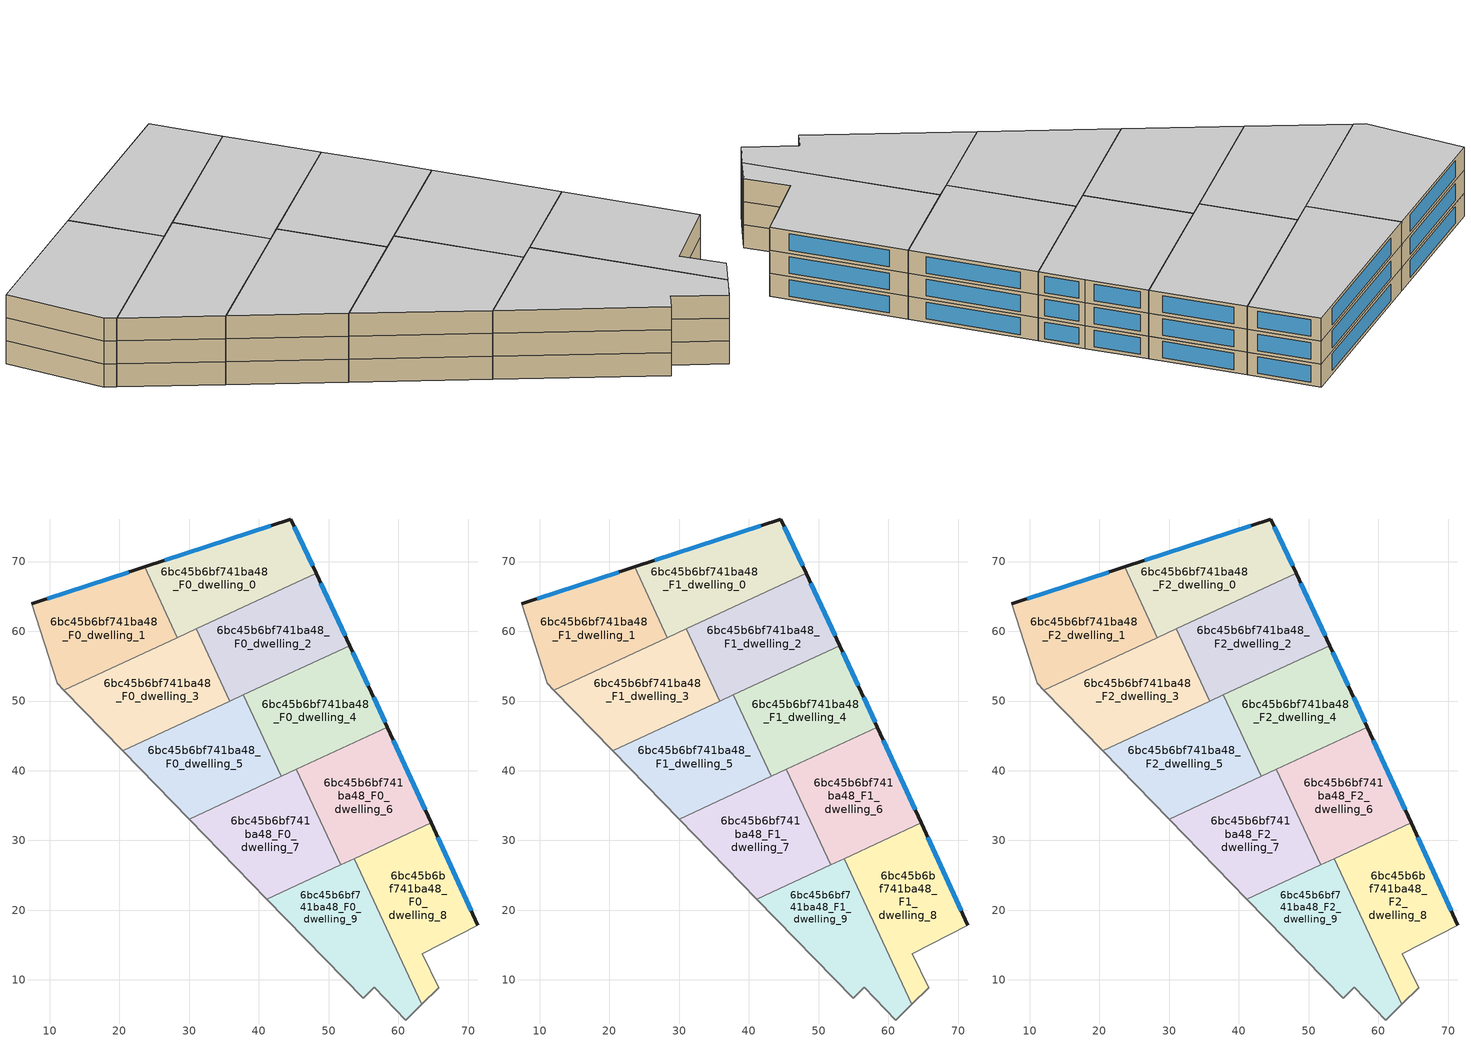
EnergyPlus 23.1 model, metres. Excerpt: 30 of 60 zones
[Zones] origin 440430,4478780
6bc45b6bf741ba48_F0_dwelling_0
 floor ground (EU_floor_Construction): 44.6,76.1 48.21,68.33 28.31,59.09 23.61,69.23 z0
 wall outside (EU_wall_Construction): 48.21,68.33 44.6,76.1 23.61,69.23 z0:3
 wall to 6bc45b6bf741ba48_F0_dwelling_1 (EU_wall_Construction): 23.61,69.23 28.31,59.09 z0:3
 wall to 6bc45b6bf741ba48_F0_dwelling_2 (EU_wall_Construction): 31.03,60.36 48.21,68.33 z0:3
 wall to 6bc45b6bf741ba48_F0_dwelling_3 (EU_wall_Construction): 28.31,59.09 31.03,60.36 z0:3
 window (EU_Window_Construction): 41.69,75.15 26.52,70.19 / 47.71,69.41 45.11,75.02 z0.42:2.58
6bc45b6bf741ba48_F0_dwelling_1
 floor ground (EU_floor_Construction): 23.61,69.23 28.31,59.09 12.04,51.54 11.08,52.54 7.4,63.93 z0
 wall outside (EU_wall_Construction): 23.61,69.23 7.4,63.93 z0:3
 wall adiabatic (EU_wall_Construction): 7.4,63.93 11.08,52.54 12.04,51.54 z0:3
 wall to 6bc45b6bf741ba48_F0_dwelling_3 (EU_wall_Construction): 12.04,51.54 28.31,59.09 z0:3
 window (EU_Window_Construction): 21.36,68.5 9.65,64.67 z0.42:2.58
6bc45b6bf741ba48_F0_dwelling_2
 floor ground (EU_floor_Construction): 48.21,68.33 53.03,57.96 35.85,49.98 31.03,60.36 z0
 wall outside (EU_wall_Construction): 53.03,57.96 48.21,68.33 z0:3
 wall to 6bc45b6bf741ba48_F0_dwelling_3 (EU_wall_Construction): 31.03,60.36 35.85,49.98 z0:3
 wall to 6bc45b6bf741ba48_F0_dwelling_4 (EU_wall_Construction): 37.77,50.88 53.03,57.96 z0:3
 wall to 6bc45b6bf741ba48_F0_dwelling_5 (EU_wall_Construction): 35.85,49.98 37.77,50.88 z0:3
 window (EU_Window_Construction): 52.36,59.4 48.88,66.89 z0.42:2.58
6bc45b6bf741ba48_F0_dwelling_3
 floor ground (EU_floor_Construction): 31.03,60.36 35.85,49.98 20.48,42.85 12.04,51.54 z0
 wall adiabatic (EU_wall_Construction): 12.04,51.54 20.48,42.85 z0:3
 wall to 6bc45b6bf741ba48_F0_dwelling_5 (EU_wall_Construction): 20.48,42.85 35.85,49.98 z0:3
6bc45b6bf741ba48_F0_dwelling_4
 floor ground (EU_floor_Construction): 53.03,57.96 56.14,51.25 58.43,46.26 43.2,39.19 37.77,50.88 z0
 wall outside (EU_wall_Construction): 58.43,46.26 56.14,51.25 53.03,57.96 z0:3
 wall to 6bc45b6bf741ba48_F0_dwelling_5 (EU_wall_Construction): 37.77,50.88 43.2,39.19 z0:3
 wall to 6bc45b6bf741ba48_F0_dwelling_6 (EU_wall_Construction): 45.39,40.21 58.43,46.26 z0:3
 wall to 6bc45b6bf741ba48_F0_dwelling_7 (EU_wall_Construction): 43.2,39.19 45.39,40.21 z0:3
 window (EU_Window_Construction): 58.11,46.95 56.46,50.55 / 55.71,52.18 53.46,57.02 z0.42:2.58
6bc45b6bf741ba48_F0_dwelling_5
 floor ground (EU_floor_Construction): 37.77,50.88 43.2,39.19 29.99,33.06 20.48,42.85 z0
 wall adiabatic (EU_wall_Construction): 20.48,42.85 29.99,33.06 z0:3
 wall to 6bc45b6bf741ba48_F0_dwelling_7 (EU_wall_Construction): 29.99,33.06 43.2,39.19 z0:3
6bc45b6bf741ba48_F0_dwelling_6
 floor ground (EU_floor_Construction): 58.43,46.26 64.72,32.52 51.75,26.5 45.39,40.21 z0
 wall outside (EU_wall_Construction): 64.72,32.52 58.43,46.26 z0:3
 wall to 6bc45b6bf741ba48_F0_dwelling_7 (EU_wall_Construction): 45.39,40.21 51.75,26.5 z0:3
 wall to 6bc45b6bf741ba48_F0_dwelling_8 (EU_wall_Construction): 53.69,27.4 64.72,32.52 z0:3
 wall to 6bc45b6bf741ba48_F0_dwelling_9 (EU_wall_Construction): 51.75,26.5 53.69,27.4 z0:3
 window (EU_Window_Construction): 63.84,34.42 59.3,44.35 z0.42:2.58
6bc45b6bf741ba48_F0_dwelling_7
 floor ground (EU_floor_Construction): 45.39,40.21 51.75,26.5 41.14,21.58 29.99,33.06 z0
 wall adiabatic (EU_wall_Construction): 29.99,33.06 41.14,21.58 z0:3
 wall to 6bc45b6bf741ba48_F0_dwelling_9 (EU_wall_Construction): 41.14,21.58 51.75,26.5 z0:3
6bc45b6bf741ba48_F0_dwelling_8
 floor ground (EU_floor_Construction): 64.72,32.52 71.42,17.88 63.41,13.78 65.81,8.91 63.38,6.52 53.69,27.4 z0
 wall outside (EU_wall_Construction): 71.42,17.88 64.72,32.52 z0:3
 wall adiabatic (EU_wall_Construction): 63.38,6.52 65.81,8.91 63.41,13.78 71.42,17.88 z0:3
 wall to 6bc45b6bf741ba48_F0_dwelling_9 (EU_wall_Construction): 53.69,27.4 63.38,6.52 z0:3
 window (EU_Window_Construction): 70.49,19.91 65.65,30.49 z0.42:2.58
6bc45b6bf741ba48_F0_dwelling_9
 floor ground (EU_floor_Construction): 53.69,27.4 63.38,6.52 61.09,4.26 56.55,8.92 54.95,7.35 41.14,21.58 z0
 wall adiabatic (EU_wall_Construction): 41.14,21.58 54.95,7.35 56.55,8.92 61.09,4.26 63.38,6.52 z0:3
6bc45b6bf741ba48_F1_dwelling_0
 floor to 6bc45b6bf741ba48_F0_dwelling_0 (EU_floor_Construction): 44.6,76.1 48.21,68.33 28.31,59.09 23.61,69.23 z3
 wall outside (EU_wall_Construction): 48.21,68.33 44.6,76.1 23.61,69.23 z3:6
 wall to 6bc45b6bf741ba48_F1_dwelling_1 (EU_wall_Construction): 23.61,69.23 28.31,59.09 z3:6
 wall to 6bc45b6bf741ba48_F1_dwelling_2 (EU_wall_Construction): 31.03,60.36 48.21,68.33 z3:6
 wall to 6bc45b6bf741ba48_F1_dwelling_3 (EU_wall_Construction): 28.31,59.09 31.03,60.36 z3:6
 window (EU_Window_Construction): 41.69,75.15 26.52,70.19 / 47.71,69.41 45.11,75.02 z3.42:5.58
6bc45b6bf741ba48_F1_dwelling_1
 floor to 6bc45b6bf741ba48_F0_dwelling_1 (EU_floor_Construction): 23.61,69.23 28.31,59.09 12.04,51.54 11.08,52.54 7.4,63.93 z3
 wall outside (EU_wall_Construction): 23.61,69.23 7.4,63.93 z3:6
 wall adiabatic (EU_wall_Construction): 7.4,63.93 11.08,52.54 12.04,51.54 z3:6
 wall to 6bc45b6bf741ba48_F1_dwelling_3 (EU_wall_Construction): 12.04,51.54 28.31,59.09 z3:6
 window (EU_Window_Construction): 21.36,68.5 9.65,64.67 z3.42:5.58
6bc45b6bf741ba48_F1_dwelling_2
 floor to 6bc45b6bf741ba48_F0_dwelling_2 (EU_floor_Construction): 48.21,68.33 53.03,57.96 35.85,49.98 31.03,60.36 z3
 wall outside (EU_wall_Construction): 53.03,57.96 48.21,68.33 z3:6
 wall to 6bc45b6bf741ba48_F1_dwelling_3 (EU_wall_Construction): 31.03,60.36 35.85,49.98 z3:6
 wall to 6bc45b6bf741ba48_F1_dwelling_4 (EU_wall_Construction): 37.77,50.88 53.03,57.96 z3:6
 wall to 6bc45b6bf741ba48_F1_dwelling_5 (EU_wall_Construction): 35.85,49.98 37.77,50.88 z3:6
 window (EU_Window_Construction): 52.36,59.4 48.88,66.89 z3.42:5.58
6bc45b6bf741ba48_F1_dwelling_3
 floor to 6bc45b6bf741ba48_F0_dwelling_3 (EU_floor_Construction): 31.03,60.36 35.85,49.98 20.48,42.85 12.04,51.54 z3
 wall adiabatic (EU_wall_Construction): 12.04,51.54 20.48,42.85 z3:6
 wall to 6bc45b6bf741ba48_F1_dwelling_5 (EU_wall_Construction): 20.48,42.85 35.85,49.98 z3:6
6bc45b6bf741ba48_F1_dwelling_4
 floor to 6bc45b6bf741ba48_F0_dwelling_4 (EU_floor_Construction): 53.03,57.96 56.14,51.25 58.43,46.26 43.2,39.19 37.77,50.88 z3
 wall outside (EU_wall_Construction): 58.43,46.26 56.14,51.25 53.03,57.96 z3:6
 wall to 6bc45b6bf741ba48_F1_dwelling_5 (EU_wall_Construction): 37.77,50.88 43.2,39.19 z3:6
 wall to 6bc45b6bf741ba48_F1_dwelling_6 (EU_wall_Construction): 45.39,40.21 58.43,46.26 z3:6
 wall to 6bc45b6bf741ba48_F1_dwelling_7 (EU_wall_Construction): 43.2,39.19 45.39,40.21 z3:6
 window (EU_Window_Construction): 58.11,46.95 56.46,50.55 / 55.71,52.18 53.46,57.02 z3.42:5.58
6bc45b6bf741ba48_F1_dwelling_5
 floor to 6bc45b6bf741ba48_F0_dwelling_5 (EU_floor_Construction): 37.77,50.88 43.2,39.19 29.99,33.06 20.48,42.85 z3
 wall adiabatic (EU_wall_Construction): 20.48,42.85 29.99,33.06 z3:6
 wall to 6bc45b6bf741ba48_F1_dwelling_7 (EU_wall_Construction): 29.99,33.06 43.2,39.19 z3:6
6bc45b6bf741ba48_F1_dwelling_6
 floor to 6bc45b6bf741ba48_F0_dwelling_6 (EU_floor_Construction): 58.43,46.26 64.72,32.52 51.75,26.5 45.39,40.21 z3
 wall outside (EU_wall_Construction): 64.72,32.52 58.43,46.26 z3:6
 wall to 6bc45b6bf741ba48_F1_dwelling_7 (EU_wall_Construction): 45.39,40.21 51.75,26.5 z3:6
 wall to 6bc45b6bf741ba48_F1_dwelling_8 (EU_wall_Construction): 53.69,27.4 64.72,32.52 z3:6
 wall to 6bc45b6bf741ba48_F1_dwelling_9 (EU_wall_Construction): 51.75,26.5 53.69,27.4 z3:6
 window (EU_Window_Construction): 63.84,34.42 59.3,44.35 z3.42:5.58
6bc45b6bf741ba48_F1_dwelling_7
 floor to 6bc45b6bf741ba48_F0_dwelling_7 (EU_floor_Construction): 45.39,40.21 51.75,26.5 41.14,21.58 29.99,33.06 z3
 wall adiabatic (EU_wall_Construction): 29.99,33.06 41.14,21.58 z3:6
 wall to 6bc45b6bf741ba48_F1_dwelling_9 (EU_wall_Construction): 41.14,21.58 51.75,26.5 z3:6
6bc45b6bf741ba48_F1_dwelling_8
 floor to 6bc45b6bf741ba48_F0_dwelling_8 (EU_floor_Construction): 64.72,32.52 71.42,17.88 63.41,13.78 65.81,8.91 63.38,6.52 53.69,27.4 z3
 wall outside (EU_wall_Construction): 71.42,17.88 64.72,32.52 z3:6
 wall adiabatic (EU_wall_Construction): 63.38,6.52 65.81,8.91 63.41,13.78 71.42,17.88 z3:6
 wall to 6bc45b6bf741ba48_F1_dwelling_9 (EU_wall_Construction): 53.69,27.4 63.38,6.52 z3:6
 window (EU_Window_Construction): 70.49,19.91 65.65,30.49 z3.42:5.58
6bc45b6bf741ba48_F1_dwelling_9
 floor to 6bc45b6bf741ba48_F0_dwelling_9 (EU_floor_Construction): 53.69,27.4 63.38,6.52 61.09,4.26 56.55,8.92 54.95,7.35 41.14,21.58 z3
 wall adiabatic (EU_wall_Construction): 41.14,21.58 54.95,7.35 56.55,8.92 61.09,4.26 63.38,6.52 z3:6
6bc45b6bf741ba48_F2_dwelling_0
 floor to 6bc45b6bf741ba48_F1_dwelling_0 (EU_floor_Construction): 44.6,76.1 48.21,68.33 28.31,59.09 23.61,69.23 z6
 wall outside (EU_wall_Construction): 48.21,68.33 44.6,76.1 23.61,69.23 z6:9
 wall to 6bc45b6bf741ba48_F2_dwelling_1 (EU_wall_Construction): 23.61,69.23 28.31,59.09 z6:9
 wall to 6bc45b6bf741ba48_F2_dwelling_2 (EU_wall_Construction): 31.03,60.36 48.21,68.33 z6:9
 wall to 6bc45b6bf741ba48_F2_dwelling_3 (EU_wall_Construction): 28.31,59.09 31.03,60.36 z6:9
 window (EU_Window_Construction): 41.69,75.15 26.52,70.19 / 47.71,69.41 45.11,75.02 z6.42:8.58
 ceiling to 6bc45b6bf741ba48_F3_dwelling_0 (EU_floor_Construction): 48.21,68.33 44.6,76.1 23.61,69.23 28.31,59.09 z9
6bc45b6bf741ba48_F2_dwelling_1
 floor to 6bc45b6bf741ba48_F1_dwelling_1 (EU_floor_Construction): 23.61,69.23 28.31,59.09 12.04,51.54 11.08,52.54 7.4,63.93 z6
 wall outside (EU_wall_Construction): 23.61,69.23 7.4,63.93 z6:9
 wall adiabatic (EU_wall_Construction): 7.4,63.93 11.08,52.54 12.04,51.54 z6:9
 wall to 6bc45b6bf741ba48_F2_dwelling_3 (EU_wall_Construction): 12.04,51.54 28.31,59.09 z6:9
 window (EU_Window_Construction): 21.36,68.5 9.65,64.67 z6.42:8.58
 ceiling to 6bc45b6bf741ba48_F3_dwelling_1 (EU_floor_Construction): 28.31,59.09 23.61,69.23 7.4,63.93 11.08,52.54 12.04,51.54 z9
6bc45b6bf741ba48_F2_dwelling_2
 floor to 6bc45b6bf741ba48_F1_dwelling_2 (EU_floor_Construction): 48.21,68.33 53.03,57.96 35.85,49.98 31.03,60.36 z6
 wall outside (EU_wall_Construction): 53.03,57.96 48.21,68.33 z6:9
 wall to 6bc45b6bf741ba48_F2_dwelling_3 (EU_wall_Construction): 31.03,60.36 35.85,49.98 z6:9
 wall to 6bc45b6bf741ba48_F2_dwelling_4 (EU_wall_Construction): 37.77,50.88 53.03,57.96 z6:9
 wall to 6bc45b6bf741ba48_F2_dwelling_5 (EU_wall_Construction): 35.85,49.98 37.77,50.88 z6:9
 window (EU_Window_Construction): 52.36,59.4 48.88,66.89 z6.42:8.58
 ceiling to 6bc45b6bf741ba48_F3_dwelling_2 (EU_floor_Construction): 53.03,57.96 48.21,68.33 31.03,60.36 35.85,49.98 z9
6bc45b6bf741ba48_F2_dwelling_3
 floor to 6bc45b6bf741ba48_F1_dwelling_3 (EU_floor_Construction): 31.03,60.36 35.85,49.98 20.48,42.85 12.04,51.54 z6
 wall adiabatic (EU_wall_Construction): 12.04,51.54 20.48,42.85 z6:9
 wall to 6bc45b6bf741ba48_F2_dwelling_5 (EU_wall_Construction): 20.48,42.85 35.85,49.98 z6:9
 ceiling to 6bc45b6bf741ba48_F3_dwelling_3 (EU_floor_Construction): 35.85,49.98 31.03,60.36 12.04,51.54 20.48,42.85 z9
6bc45b6bf741ba48_F2_dwelling_4
 floor to 6bc45b6bf741ba48_F1_dwelling_4 (EU_floor_Construction): 53.03,57.96 56.14,51.25 58.43,46.26 43.2,39.19 37.77,50.88 z6
 wall outside (EU_wall_Construction): 58.43,46.26 56.14,51.25 53.03,57.96 z6:9
 wall to 6bc45b6bf741ba48_F2_dwelling_5 (EU_wall_Construction): 37.77,50.88 43.2,39.19 z6:9
 wall to 6bc45b6bf741ba48_F2_dwelling_6 (EU_wall_Construction): 45.39,40.21 58.43,46.26 z6:9
 wall to 6bc45b6bf741ba48_F2_dwelling_7 (EU_wall_Construction): 43.2,39.19 45.39,40.21 z6:9
 window (EU_Window_Construction): 58.11,46.95 56.46,50.55 / 55.71,52.18 53.46,57.02 z6.42:8.58
 ceiling to 6bc45b6bf741ba48_F3_dwelling_4 (EU_floor_Construction): 58.43,46.26 56.14,51.25 53.03,57.96 37.77,50.88 43.2,39.19 z9
6bc45b6bf741ba48_F2_dwelling_5
 floor to 6bc45b6bf741ba48_F1_dwelling_5 (EU_floor_Construction): 37.77,50.88 43.2,39.19 29.99,33.06 20.48,42.85 z6
 wall adiabatic (EU_wall_Construction): 20.48,42.85 29.99,33.06 z6:9
 wall to 6bc45b6bf741ba48_F2_dwelling_7 (EU_wall_Construction): 29.99,33.06 43.2,39.19 z6:9
 ceiling to 6bc45b6bf741ba48_F3_dwelling_5 (EU_floor_Construction): 43.2,39.19 37.77,50.88 20.48,42.85 29.99,33.06 z9
6bc45b6bf741ba48_F2_dwelling_6
 floor to 6bc45b6bf741ba48_F1_dwelling_6 (EU_floor_Construction): 58.43,46.26 64.72,32.52 51.75,26.5 45.39,40.21 z6
 wall outside (EU_wall_Construction): 64.72,32.52 58.43,46.26 z6:9
 wall to 6bc45b6bf741ba48_F2_dwelling_7 (EU_wall_Construction): 45.39,40.21 51.75,26.5 z6:9
 wall to 6bc45b6bf741ba48_F2_dwelling_8 (EU_wall_Construction): 53.69,27.4 64.72,32.52 z6:9
 wall to 6bc45b6bf741ba48_F2_dwelling_9 (EU_wall_Construction): 51.75,26.5 53.69,27.4 z6:9
 window (EU_Window_Construction): 63.84,34.42 59.3,44.35 z6.42:8.58
 ceiling to 6bc45b6bf741ba48_F3_dwelling_6 (EU_floor_Construction): 64.72,32.52 58.43,46.26 45.39,40.21 51.75,26.5 z9
6bc45b6bf741ba48_F2_dwelling_7
 floor to 6bc45b6bf741ba48_F1_dwelling_7 (EU_floor_Construction): 45.39,40.21 51.75,26.5 41.14,21.58 29.99,33.06 z6
 wall adiabatic (EU_wall_Construction): 29.99,33.06 41.14,21.58 z6:9
 wall to 6bc45b6bf741ba48_F2_dwelling_9 (EU_wall_Construction): 41.14,21.58 51.75,26.5 z6:9
 ceiling to 6bc45b6bf741ba48_F3_dwelling_7 (EU_floor_Construction): 51.75,26.5 45.39,40.21 29.99,33.06 41.14,21.58 z9
6bc45b6bf741ba48_F2_dwelling_8
 floor to 6bc45b6bf741ba48_F1_dwelling_8 (EU_floor_Construction): 64.72,32.52 71.42,17.88 63.41,13.78 65.81,8.91 63.38,6.52 53.69,27.4 z6
 wall outside (EU_wall_Construction): 71.42,17.88 64.72,32.52 z6:9
 wall adiabatic (EU_wall_Construction): 63.38,6.52 65.81,8.91 63.41,13.78 71.42,17.88 z6:9
 wall to 6bc45b6bf741ba48_F2_dwelling_9 (EU_wall_Construction): 53.69,27.4 63.38,6.52 z6:9
 window (EU_Window_Construction): 70.49,19.91 65.65,30.49 z6.42:8.58
 ceiling to 6bc45b6bf741ba48_F3_dwelling_8 (EU_floor_Construction): 65.81,8.91 63.41,13.78 71.42,17.88 64.72,32.52 53.69,27.4 63.38,6.52 z9
6bc45b6bf741ba48_F2_dwelling_9
 floor to 6bc45b6bf741ba48_F1_dwelling_9 (EU_floor_Construction): 53.69,27.4 63.38,6.52 61.09,4.26 56.55,8.92 54.95,7.35 41.14,21.58 z6
 wall adiabatic (EU_wall_Construction): 41.14,21.58 54.95,7.35 56.55,8.92 61.09,4.26 63.38,6.52 z6:9
 ceiling to 6bc45b6bf741ba48_F3_dwelling_9 (EU_floor_Construction): 63.38,6.52 53.69,27.4 41.14,21.58 54.95,7.35 56.55,8.92 61.09,4.26 z9
[Building]
EU S2 Campaign: North Axis=0; Terrain=City; Solar Distribution=FullExterior
[Site:Location]
Madrid: Latitude=40.5; Longitude=-3.5; Time Zone=1; Elevation=609
[SizingPeriod:WeatherFileDays]
AnnualSizingPeriod: Begin Month=1; Begin Day of Month=1; End Month=12; End Day of Month=31; Day of Week for Start Day=Monday; Use Weather File Daylight Saving Period=No; Use Weather File Rain and Snow Indicators=No
[MATERIAL]
EU_InternalMass_Material: Roughness=MediumRough; Thickness=0.1; Conductivity=1; Density=1800; Specific Heat=900; Thermal Absorptance=0.9; Solar Absorptance=0.7; Visible Absorptance=0.7
[MATERIAL:NOMASS] Roughness=MediumRough; Thermal Absorptance=0.9; Solar Absorptance=0.7; Visible Absorptance=0.7
Name | Thermal Resistance
EU_wall_NoMass | 1.60022
EU_floor_NoMass | 0.470652
[WINDOWMATERIAL:SIMPLEGLAZINGSYSTEM]
EU_Window_SimpleGlazing: UFactor=3.28802; Solar Heat Gain Coefficient=0.85; Visible Transmittance=0.85
[CONSTRUCTION]
EU_wall_Construction: EU_wall_NoMass
EU_floor_Construction: EU_floor_NoMass
EU_InternalMass_Construction: EU_InternalMass_Material
EU_Window_Construction: EU_Window_SimpleGlazing
[ZONE] Type=1; Multiplier=1; Ceiling Height=autocalculate; Floor Area=autocalculate; Part of Total Floor Area=Yes
Name | Volume
6bc45b6bf741ba48_F0_dwelling_0; 6bc45b6bf741ba48_F1_dwelling_0; 6bc45b6bf741ba48_F2_dwelling_0 | 649.853
6bc45b6bf741ba48_F0_dwelling_1; 6bc45b6bf741ba48_F1_dwelling_1; 6bc45b6bf741ba48_F2_dwelling_1 | 649.869
6bc45b6bf741ba48_F0_dwelling_2; 6bc45b6bf741ba48_F1_dwelling_2; 6bc45b6bf741ba48_F2_dwelling_2 | 649.826
6bc45b6bf741ba48_F0_dwelling_3; 6bc45b6bf741ba48_F1_dwelling_3; 6bc45b6bf741ba48_F2_dwelling_3 | 649.795
6bc45b6bf741ba48_F0_dwelling_4; 6bc45b6bf741ba48_F1_dwelling_4; 6bc45b6bf741ba48_F2_dwelling_4 | 649.796
6bc45b6bf741ba48_F0_dwelling_5; 6bc45b6bf741ba48_F1_dwelling_5; 6bc45b6bf741ba48_F2_dwelling_5 | 649.845
6bc45b6bf741ba48_F0_dwelling_6; 6bc45b6bf741ba48_F1_dwelling_6; 6bc45b6bf741ba48_F2_dwelling_6 | 649.831
6bc45b6bf741ba48_F0_dwelling_7; 6bc45b6bf741ba48_F1_dwelling_7; 6bc45b6bf741ba48_F2_dwelling_7 | 649.83
6bc45b6bf741ba48_F0_dwelling_8; 6bc45b6bf741ba48_F1_dwelling_8; 6bc45b6bf741ba48_F2_dwelling_8 | 649.8
6bc45b6bf741ba48_F0_dwelling_9; 6bc45b6bf741ba48_F1_dwelling_9; 6bc45b6bf741ba48_F2_dwelling_9 | 649.849
[INTERNALMASS] Construction=EU_InternalMass_Construction
Name | Zone or ZoneList | Surface Area
6bc45b6bf741ba48_F0_dwelling_0_EU_InternalMass | 6bc45b6bf741ba48_F0_dwelling_0 | 216.618
6bc45b6bf741ba48_F0_dwelling_1_EU_InternalMass | 6bc45b6bf741ba48_F0_dwelling_1 | 216.623
6bc45b6bf741ba48_F0_dwelling_2_EU_InternalMass | 6bc45b6bf741ba48_F0_dwelling_2 | 216.612
6bc45b6bf741ba48_F0_dwelling_3_EU_InternalMass | 6bc45b6bf741ba48_F0_dwelling_3 | 216.602
6bc45b6bf741ba48_F0_dwelling_4_EU_InternalMass | 6bc45b6bf741ba48_F0_dwelling_4 | 216.598
6bc45b6bf741ba48_F0_dwelling_5_EU_InternalMass | 6bc45b6bf741ba48_F0_dwelling_5 | 216.614
6bc45b6bf741ba48_F0_dwelling_6_EU_InternalMass | 6bc45b6bf741ba48_F0_dwelling_6 | 216.612
6bc45b6bf741ba48_F0_dwelling_7_EU_InternalMass | 6bc45b6bf741ba48_F0_dwelling_7 | 216.614
6bc45b6bf741ba48_F0_dwelling_8_EU_InternalMass | 6bc45b6bf741ba48_F0_dwelling_8 | 216.601
6bc45b6bf741ba48_F0_dwelling_9_EU_InternalMass | 6bc45b6bf741ba48_F0_dwelling_9 | 216.615
6bc45b6bf741ba48_F1_dwelling_0_EU_InternalMass | 6bc45b6bf741ba48_F1_dwelling_0 | 216.618
6bc45b6bf741ba48_F1_dwelling_1_EU_InternalMass | 6bc45b6bf741ba48_F1_dwelling_1 | 216.623
6bc45b6bf741ba48_F1_dwelling_2_EU_InternalMass | 6bc45b6bf741ba48_F1_dwelling_2 | 216.612
6bc45b6bf741ba48_F1_dwelling_3_EU_InternalMass | 6bc45b6bf741ba48_F1_dwelling_3 | 216.602
6bc45b6bf741ba48_F1_dwelling_4_EU_InternalMass | 6bc45b6bf741ba48_F1_dwelling_4 | 216.598
6bc45b6bf741ba48_F1_dwelling_5_EU_InternalMass | 6bc45b6bf741ba48_F1_dwelling_5 | 216.614
6bc45b6bf741ba48_F1_dwelling_6_EU_InternalMass | 6bc45b6bf741ba48_F1_dwelling_6 | 216.612
6bc45b6bf741ba48_F1_dwelling_7_EU_InternalMass | 6bc45b6bf741ba48_F1_dwelling_7 | 216.614
6bc45b6bf741ba48_F1_dwelling_8_EU_InternalMass | 6bc45b6bf741ba48_F1_dwelling_8 | 216.601
6bc45b6bf741ba48_F1_dwelling_9_EU_InternalMass | 6bc45b6bf741ba48_F1_dwelling_9 | 216.615
6bc45b6bf741ba48_F2_dwelling_0_EU_InternalMass | 6bc45b6bf741ba48_F2_dwelling_0 | 216.618
6bc45b6bf741ba48_F2_dwelling_1_EU_InternalMass | 6bc45b6bf741ba48_F2_dwelling_1 | 216.623
6bc45b6bf741ba48_F2_dwelling_2_EU_InternalMass | 6bc45b6bf741ba48_F2_dwelling_2 | 216.612
6bc45b6bf741ba48_F2_dwelling_3_EU_InternalMass | 6bc45b6bf741ba48_F2_dwelling_3 | 216.602
6bc45b6bf741ba48_F2_dwelling_4_EU_InternalMass | 6bc45b6bf741ba48_F2_dwelling_4 | 216.598
6bc45b6bf741ba48_F2_dwelling_5_EU_InternalMass | 6bc45b6bf741ba48_F2_dwelling_5 | 216.614
6bc45b6bf741ba48_F2_dwelling_6_EU_InternalMass | 6bc45b6bf741ba48_F2_dwelling_6 | 216.612
6bc45b6bf741ba48_F2_dwelling_7_EU_InternalMass | 6bc45b6bf741ba48_F2_dwelling_7 | 216.614
6bc45b6bf741ba48_F2_dwelling_8_EU_InternalMass | 6bc45b6bf741ba48_F2_dwelling_8 | 216.601
6bc45b6bf741ba48_F2_dwelling_9_EU_InternalMass | 6bc45b6bf741ba48_F2_dwelling_9 | 216.615
[OTHEREQUIPMENT] Fuel Type=Electricity; Design Level Calculation Method=Watts/Area; Power per Zone Floor Area=1; Fraction Latent=0; Fraction Radiant=0; Fraction Lost=0; Carbon Dioxide Generation Rate=0; EndUse Subcategory=EU_Step8_InternalGains
Name | Zone or ZoneList or Space or SpaceList | Schedule
EU_Step8_InternalGain_6bc45b6bf741ba48_F0_dwelling_0_f000 | 6bc45b6bf741ba48_F0_dwelling_0 | EU_Step8_GainSchedule_6bc45b6bf741ba48_F0_dwelling_0_f000
EU_Step8_InternalGain_6bc45b6bf741ba48_F0_dwelling_1_f000 | 6bc45b6bf741ba48_F0_dwelling_1 | EU_Step8_GainSchedule_6bc45b6bf741ba48_F0_dwelling_1_f000
EU_Step8_InternalGain_6bc45b6bf741ba48_F0_dwelling_2_f000 | 6bc45b6bf741ba48_F0_dwelling_2 | EU_Step8_GainSchedule_6bc45b6bf741ba48_F0_dwelling_2_f000
EU_Step8_InternalGain_6bc45b6bf741ba48_F0_dwelling_3_f000 | 6bc45b6bf741ba48_F0_dwelling_3 | EU_Step8_GainSchedule_6bc45b6bf741ba48_F0_dwelling_3_f000
EU_Step8_InternalGain_6bc45b6bf741ba48_F0_dwelling_4_f000 | 6bc45b6bf741ba48_F0_dwelling_4 | EU_Step8_GainSchedule_6bc45b6bf741ba48_F0_dwelling_4_f000
EU_Step8_InternalGain_6bc45b6bf741ba48_F0_dwelling_5_f000 | 6bc45b6bf741ba48_F0_dwelling_5 | EU_Step8_GainSchedule_6bc45b6bf741ba48_F0_dwelling_5_f000
EU_Step8_InternalGain_6bc45b6bf741ba48_F0_dwelling_6_f000 | 6bc45b6bf741ba48_F0_dwelling_6 | EU_Step8_GainSchedule_6bc45b6bf741ba48_F0_dwelling_6_f000
EU_Step8_InternalGain_6bc45b6bf741ba48_F0_dwelling_7_f000 | 6bc45b6bf741ba48_F0_dwelling_7 | EU_Step8_GainSchedule_6bc45b6bf741ba48_F0_dwelling_7_f000
EU_Step8_InternalGain_6bc45b6bf741ba48_F0_dwelling_8_f000 | 6bc45b6bf741ba48_F0_dwelling_8 | EU_Step8_GainSchedule_6bc45b6bf741ba48_F0_dwelling_8_f000
EU_Step8_InternalGain_6bc45b6bf741ba48_F0_dwelling_9_f000 | 6bc45b6bf741ba48_F0_dwelling_9 | EU_Step8_GainSchedule_6bc45b6bf741ba48_F0_dwelling_9_f000
EU_Step8_InternalGain_6bc45b6bf741ba48_F1_dwelling_0_f000 | 6bc45b6bf741ba48_F1_dwelling_0 | EU_Step8_GainSchedule_6bc45b6bf741ba48_F1_dwelling_0_f000
EU_Step8_InternalGain_6bc45b6bf741ba48_F1_dwelling_1_f000 | 6bc45b6bf741ba48_F1_dwelling_1 | EU_Step8_GainSchedule_6bc45b6bf741ba48_F1_dwelling_1_f000
EU_Step8_InternalGain_6bc45b6bf741ba48_F1_dwelling_2_f000 | 6bc45b6bf741ba48_F1_dwelling_2 | EU_Step8_GainSchedule_6bc45b6bf741ba48_F1_dwelling_2_f000
EU_Step8_InternalGain_6bc45b6bf741ba48_F1_dwelling_3_f000 | 6bc45b6bf741ba48_F1_dwelling_3 | EU_Step8_GainSchedule_6bc45b6bf741ba48_F1_dwelling_3_f000
EU_Step8_InternalGain_6bc45b6bf741ba48_F1_dwelling_4_f000 | 6bc45b6bf741ba48_F1_dwelling_4 | EU_Step8_GainSchedule_6bc45b6bf741ba48_F1_dwelling_4_f000
EU_Step8_InternalGain_6bc45b6bf741ba48_F1_dwelling_5_f000 | 6bc45b6bf741ba48_F1_dwelling_5 | EU_Step8_GainSchedule_6bc45b6bf741ba48_F1_dwelling_5_f000
EU_Step8_InternalGain_6bc45b6bf741ba48_F1_dwelling_6_f000 | 6bc45b6bf741ba48_F1_dwelling_6 | EU_Step8_GainSchedule_6bc45b6bf741ba48_F1_dwelling_6_f000
EU_Step8_InternalGain_6bc45b6bf741ba48_F1_dwelling_7_f000 | 6bc45b6bf741ba48_F1_dwelling_7 | EU_Step8_GainSchedule_6bc45b6bf741ba48_F1_dwelling_7_f000
EU_Step8_InternalGain_6bc45b6bf741ba48_F1_dwelling_8_f000 | 6bc45b6bf741ba48_F1_dwelling_8 | EU_Step8_GainSchedule_6bc45b6bf741ba48_F1_dwelling_8_f000
EU_Step8_InternalGain_6bc45b6bf741ba48_F1_dwelling_9_f000 | 6bc45b6bf741ba48_F1_dwelling_9 | EU_Step8_GainSchedule_6bc45b6bf741ba48_F1_dwelling_9_f000
EU_Step8_InternalGain_6bc45b6bf741ba48_F2_dwelling_0_f000 | 6bc45b6bf741ba48_F2_dwelling_0 | EU_Step8_GainSchedule_6bc45b6bf741ba48_F2_dwelling_0_f000
EU_Step8_InternalGain_6bc45b6bf741ba48_F2_dwelling_1_f000 | 6bc45b6bf741ba48_F2_dwelling_1 | EU_Step8_GainSchedule_6bc45b6bf741ba48_F2_dwelling_1_f000
EU_Step8_InternalGain_6bc45b6bf741ba48_F2_dwelling_2_f000 | 6bc45b6bf741ba48_F2_dwelling_2 | EU_Step8_GainSchedule_6bc45b6bf741ba48_F2_dwelling_2_f000
EU_Step8_InternalGain_6bc45b6bf741ba48_F2_dwelling_3_f000 | 6bc45b6bf741ba48_F2_dwelling_3 | EU_Step8_GainSchedule_6bc45b6bf741ba48_F2_dwelling_3_f000
EU_Step8_InternalGain_6bc45b6bf741ba48_F2_dwelling_4_f000 | 6bc45b6bf741ba48_F2_dwelling_4 | EU_Step8_GainSchedule_6bc45b6bf741ba48_F2_dwelling_4_f000
EU_Step8_InternalGain_6bc45b6bf741ba48_F2_dwelling_5_f000 | 6bc45b6bf741ba48_F2_dwelling_5 | EU_Step8_GainSchedule_6bc45b6bf741ba48_F2_dwelling_5_f000
EU_Step8_InternalGain_6bc45b6bf741ba48_F2_dwelling_6_f000 | 6bc45b6bf741ba48_F2_dwelling_6 | EU_Step8_GainSchedule_6bc45b6bf741ba48_F2_dwelling_6_f000
EU_Step8_InternalGain_6bc45b6bf741ba48_F2_dwelling_7_f000 | 6bc45b6bf741ba48_F2_dwelling_7 | EU_Step8_GainSchedule_6bc45b6bf741ba48_F2_dwelling_7_f000
EU_Step8_InternalGain_6bc45b6bf741ba48_F2_dwelling_8_f000 | 6bc45b6bf741ba48_F2_dwelling_8 | EU_Step8_GainSchedule_6bc45b6bf741ba48_F2_dwelling_8_f000
EU_Step8_InternalGain_6bc45b6bf741ba48_F2_dwelling_9_f000 | 6bc45b6bf741ba48_F2_dwelling_9 | EU_Step8_GainSchedule_6bc45b6bf741ba48_F2_dwelling_9_f000
[ZONEVENTILATION:DESIGNFLOWRATE] Schedule=EU_AlwaysOn; Design Flow Rate Calculation Method=AirChanges/Hour; Air Changes per Hour=0.480704; Ventilation Type=Natural; Fan Pressure Rise=0; Fan Total Efficiency=1; Constant Term Coefficient=1; Temperature Term Coefficient=0; Velocity Term Coefficient=0; Velocity Squared Term Coefficient=0; Minimum Indoor Temperature=-100; Maximum Indoor Temperature=100; Delta Temperature=-100; Minimum Outdoor Temperature=-100; Maximum Outdoor Temperature=100; Maximum Wind Speed=40
Name | Zone or ZoneList or Space or SpaceList
EU_ConstantAir_6bc45b6bf741ba48_F0_dwelling_0 | 6bc45b6bf741ba48_F0_dwelling_0
EU_ConstantAir_6bc45b6bf741ba48_F0_dwelling_1 | 6bc45b6bf741ba48_F0_dwelling_1
EU_ConstantAir_6bc45b6bf741ba48_F0_dwelling_2 | 6bc45b6bf741ba48_F0_dwelling_2
EU_ConstantAir_6bc45b6bf741ba48_F0_dwelling_3 | 6bc45b6bf741ba48_F0_dwelling_3
EU_ConstantAir_6bc45b6bf741ba48_F0_dwelling_4 | 6bc45b6bf741ba48_F0_dwelling_4
EU_ConstantAir_6bc45b6bf741ba48_F0_dwelling_5 | 6bc45b6bf741ba48_F0_dwelling_5
EU_ConstantAir_6bc45b6bf741ba48_F0_dwelling_6 | 6bc45b6bf741ba48_F0_dwelling_6
EU_ConstantAir_6bc45b6bf741ba48_F0_dwelling_7 | 6bc45b6bf741ba48_F0_dwelling_7
EU_ConstantAir_6bc45b6bf741ba48_F0_dwelling_8 | 6bc45b6bf741ba48_F0_dwelling_8
EU_ConstantAir_6bc45b6bf741ba48_F0_dwelling_9 | 6bc45b6bf741ba48_F0_dwelling_9
EU_ConstantAir_6bc45b6bf741ba48_F1_dwelling_0 | 6bc45b6bf741ba48_F1_dwelling_0
EU_ConstantAir_6bc45b6bf741ba48_F1_dwelling_1 | 6bc45b6bf741ba48_F1_dwelling_1
EU_ConstantAir_6bc45b6bf741ba48_F1_dwelling_2 | 6bc45b6bf741ba48_F1_dwelling_2
EU_ConstantAir_6bc45b6bf741ba48_F1_dwelling_3 | 6bc45b6bf741ba48_F1_dwelling_3
EU_ConstantAir_6bc45b6bf741ba48_F1_dwelling_4 | 6bc45b6bf741ba48_F1_dwelling_4
EU_ConstantAir_6bc45b6bf741ba48_F1_dwelling_5 | 6bc45b6bf741ba48_F1_dwelling_5
EU_ConstantAir_6bc45b6bf741ba48_F1_dwelling_6 | 6bc45b6bf741ba48_F1_dwelling_6
EU_ConstantAir_6bc45b6bf741ba48_F1_dwelling_7 | 6bc45b6bf741ba48_F1_dwelling_7
EU_ConstantAir_6bc45b6bf741ba48_F1_dwelling_8 | 6bc45b6bf741ba48_F1_dwelling_8
EU_ConstantAir_6bc45b6bf741ba48_F1_dwelling_9 | 6bc45b6bf741ba48_F1_dwelling_9
EU_ConstantAir_6bc45b6bf741ba48_F2_dwelling_0 | 6bc45b6bf741ba48_F2_dwelling_0
EU_ConstantAir_6bc45b6bf741ba48_F2_dwelling_1 | 6bc45b6bf741ba48_F2_dwelling_1
EU_ConstantAir_6bc45b6bf741ba48_F2_dwelling_2 | 6bc45b6bf741ba48_F2_dwelling_2
EU_ConstantAir_6bc45b6bf741ba48_F2_dwelling_3 | 6bc45b6bf741ba48_F2_dwelling_3
EU_ConstantAir_6bc45b6bf741ba48_F2_dwelling_4 | 6bc45b6bf741ba48_F2_dwelling_4
EU_ConstantAir_6bc45b6bf741ba48_F2_dwelling_5 | 6bc45b6bf741ba48_F2_dwelling_5
EU_ConstantAir_6bc45b6bf741ba48_F2_dwelling_6 | 6bc45b6bf741ba48_F2_dwelling_6
EU_ConstantAir_6bc45b6bf741ba48_F2_dwelling_7 | 6bc45b6bf741ba48_F2_dwelling_7
EU_ConstantAir_6bc45b6bf741ba48_F2_dwelling_8 | 6bc45b6bf741ba48_F2_dwelling_8
EU_ConstantAir_6bc45b6bf741ba48_F2_dwelling_9 | 6bc45b6bf741ba48_F2_dwelling_9
[HVACTEMPLATE:THERMOSTAT] Constant Heating Setpoint=20; Constant Cooling Setpoint=50
EU_HeatOnly_6bc45b6bf741ba48_F0_dwelling_0; EU_HeatOnly_6bc45b6bf741ba48_F0_dwelling_1; EU_HeatOnly_6bc45b6bf741ba48_F0_dwelling_2; EU_HeatOnly_6bc45b6bf741ba48_F0_dwelling_3; EU_HeatOnly_6bc45b6bf741ba48_F0_dwelling_4; EU_HeatOnly_6bc45b6bf741ba48_F0_dwelling_5; EU_HeatOnly_6bc45b6bf741ba48_F0_dwelling_6; EU_HeatOnly_6bc45b6bf741ba48_F0_dwelling_7; EU_HeatOnly_6bc45b6bf741ba48_F0_dwelling_8; EU_HeatOnly_6bc45b6bf741ba48_F0_dwelling_9; EU_HeatOnly_6bc45b6bf741ba48_F1_dwelling_0; EU_HeatOnly_6bc45b6bf741ba48_F1_dwelling_1; EU_HeatOnly_6bc45b6bf741ba48_F1_dwelling_2; EU_HeatOnly_6bc45b6bf741ba48_F1_dwelling_3; EU_HeatOnly_6bc45b6bf741ba48_F1_dwelling_4; EU_HeatOnly_6bc45b6bf741ba48_F1_dwelling_5; EU_HeatOnly_6bc45b6bf741ba48_F1_dwelling_6; EU_HeatOnly_6bc45b6bf741ba48_F1_dwelling_7; EU_HeatOnly_6bc45b6bf741ba48_F1_dwelling_8; EU_HeatOnly_6bc45b6bf741ba48_F1_dwelling_9; EU_HeatOnly_6bc45b6bf741ba48_F2_dwelling_0; EU_HeatOnly_6bc45b6bf741ba48_F2_dwelling_1; EU_HeatOnly_6bc45b6bf741ba48_F2_dwelling_2; EU_HeatOnly_6bc45b6bf741ba48_F2_dwelling_3; EU_HeatOnly_6bc45b6bf741ba48_F2_dwelling_4; EU_HeatOnly_6bc45b6bf741ba48_F2_dwelling_5; EU_HeatOnly_6bc45b6bf741ba48_F2_dwelling_6; EU_HeatOnly_6bc45b6bf741ba48_F2_dwelling_7; EU_HeatOnly_6bc45b6bf741ba48_F2_dwelling_8; EU_HeatOnly_6bc45b6bf741ba48_F2_dwelling_9; EU_HeatOnly_6bc45b6bf741ba48_F3_dwelling_0; EU_HeatOnly_6bc45b6bf741ba48_F3_dwelling_1; EU_HeatOnly_6bc45b6bf741ba48_F3_dwelling_2; EU_HeatOnly_6bc45b6bf741ba48_F3_dwelling_3; EU_HeatOnly_6bc45b6bf741ba48_F3_dwelling_4; EU_HeatOnly_6bc45b6bf741ba48_F3_dwelling_5; EU_HeatOnly_6bc45b6bf741ba48_F3_dwelling_6; EU_HeatOnly_6bc45b6bf741ba48_F3_dwelling_7; EU_HeatOnly_6bc45b6bf741ba48_F3_dwelling_8; EU_HeatOnly_6bc45b6bf741ba48_F3_dwelling_9; EU_HeatOnly_6bc45b6bf741ba48_F4_dwelling_0; EU_HeatOnly_6bc45b6bf741ba48_F4_dwelling_1; EU_HeatOnly_6bc45b6bf741ba48_F4_dwelling_2; EU_HeatOnly_6bc45b6bf741ba48_F4_dwelling_3; EU_HeatOnly_6bc45b6bf741ba48_F4_dwelling_4; EU_HeatOnly_6bc45b6bf741ba48_F4_dwelling_5; EU_HeatOnly_6bc45b6bf741ba48_F4_dwelling_6; EU_HeatOnly_6bc45b6bf741ba48_F4_dwelling_7; EU_HeatOnly_6bc45b6bf741ba48_F4_dwelling_8; EU_HeatOnly_6bc45b6bf741ba48_F4_dwelling_9; EU_HeatOnly_6bc45b6bf741ba48_F5_dwelling_0; EU_HeatOnly_6bc45b6bf741ba48_F5_dwelling_1; EU_HeatOnly_6bc45b6bf741ba48_F5_dwelling_2; EU_HeatOnly_6bc45b6bf741ba48_F5_dwelling_3; EU_HeatOnly_6bc45b6bf741ba48_F5_dwelling_4; EU_HeatOnly_6bc45b6bf741ba48_F5_dwelling_5; EU_HeatOnly_6bc45b6bf741ba48_F5_dwelling_6; EU_HeatOnly_6bc45b6bf741ba48_F5_dwelling_7; EU_HeatOnly_6bc45b6bf741ba48_F5_dwelling_8; EU_HeatOnly_6bc45b6bf741ba48_F5_dwelling_9
[HVACTEMPLATE:ZONE:IDEALLOADSAIRSYSTEM] System Availability Schedule=EU_AlwaysOn; Maximum Heating Supply Air Temperature=50; Minimum Cooling Supply Air Temperature=13; Maximum Heating Supply Air Humidity Ratio=0.0156; Minimum Cooling Supply Air Humidity Ratio=0.0077; Heating Limit=NoLimit; Cooling Limit=NoLimit; Heating Availability Schedule=EU_AlwaysOn; Cooling Availability Schedule=EU_CoolingOff; Dehumidification Control Type=ConstantSensibleHeatRatio; Cooling Sensible Heat Ratio=0.7; Dehumidification Setpoint=60; Humidification Control Type=None; Humidification Setpoint=30; Outdoor Air Method=None; Outdoor Air Flow Rate per Person=0.00944; Outdoor Air Flow Rate per Zone Floor Area=0; Outdoor Air Flow Rate per Zone=0; Demand Controlled Ventilation Type=None; Outdoor Air Economizer Type=NoEconomizer; Heat Recovery Type=None; Sensible Heat Recovery Effectiveness=0.7; Latent Heat Recovery Effectiveness=0.65
Name | Template Thermostat
6bc45b6bf741ba48_F0_dwelling_0 | EU_HeatOnly_6bc45b6bf741ba48_F0_dwelling_0
6bc45b6bf741ba48_F0_dwelling_1 | EU_HeatOnly_6bc45b6bf741ba48_F0_dwelling_1
6bc45b6bf741ba48_F0_dwelling_2 | EU_HeatOnly_6bc45b6bf741ba48_F0_dwelling_2
6bc45b6bf741ba48_F0_dwelling_3 | EU_HeatOnly_6bc45b6bf741ba48_F0_dwelling_3
6bc45b6bf741ba48_F0_dwelling_4 | EU_HeatOnly_6bc45b6bf741ba48_F0_dwelling_4
6bc45b6bf741ba48_F0_dwelling_5 | EU_HeatOnly_6bc45b6bf741ba48_F0_dwelling_5
6bc45b6bf741ba48_F0_dwelling_6 | EU_HeatOnly_6bc45b6bf741ba48_F0_dwelling_6
6bc45b6bf741ba48_F0_dwelling_7 | EU_HeatOnly_6bc45b6bf741ba48_F0_dwelling_7
6bc45b6bf741ba48_F0_dwelling_8 | EU_HeatOnly_6bc45b6bf741ba48_F0_dwelling_8
6bc45b6bf741ba48_F0_dwelling_9 | EU_HeatOnly_6bc45b6bf741ba48_F0_dwelling_9
6bc45b6bf741ba48_F1_dwelling_0 | EU_HeatOnly_6bc45b6bf741ba48_F1_dwelling_0
6bc45b6bf741ba48_F1_dwelling_1 | EU_HeatOnly_6bc45b6bf741ba48_F1_dwelling_1
6bc45b6bf741ba48_F1_dwelling_2 | EU_HeatOnly_6bc45b6bf741ba48_F1_dwelling_2
6bc45b6bf741ba48_F1_dwelling_3 | EU_HeatOnly_6bc45b6bf741ba48_F1_dwelling_3
6bc45b6bf741ba48_F1_dwelling_4 | EU_HeatOnly_6bc45b6bf741ba48_F1_dwelling_4
6bc45b6bf741ba48_F1_dwelling_5 | EU_HeatOnly_6bc45b6bf741ba48_F1_dwelling_5
6bc45b6bf741ba48_F1_dwelling_6 | EU_HeatOnly_6bc45b6bf741ba48_F1_dwelling_6
6bc45b6bf741ba48_F1_dwelling_7 | EU_HeatOnly_6bc45b6bf741ba48_F1_dwelling_7
6bc45b6bf741ba48_F1_dwelling_8 | EU_HeatOnly_6bc45b6bf741ba48_F1_dwelling_8
6bc45b6bf741ba48_F1_dwelling_9 | EU_HeatOnly_6bc45b6bf741ba48_F1_dwelling_9
6bc45b6bf741ba48_F2_dwelling_0 | EU_HeatOnly_6bc45b6bf741ba48_F2_dwelling_0
6bc45b6bf741ba48_F2_dwelling_1 | EU_HeatOnly_6bc45b6bf741ba48_F2_dwelling_1
6bc45b6bf741ba48_F2_dwelling_2 | EU_HeatOnly_6bc45b6bf741ba48_F2_dwelling_2
6bc45b6bf741ba48_F2_dwelling_3 | EU_HeatOnly_6bc45b6bf741ba48_F2_dwelling_3
6bc45b6bf741ba48_F2_dwelling_4 | EU_HeatOnly_6bc45b6bf741ba48_F2_dwelling_4
6bc45b6bf741ba48_F2_dwelling_5 | EU_HeatOnly_6bc45b6bf741ba48_F2_dwelling_5
6bc45b6bf741ba48_F2_dwelling_6 | EU_HeatOnly_6bc45b6bf741ba48_F2_dwelling_6
6bc45b6bf741ba48_F2_dwelling_7 | EU_HeatOnly_6bc45b6bf741ba48_F2_dwelling_7
6bc45b6bf741ba48_F2_dwelling_8 | EU_HeatOnly_6bc45b6bf741ba48_F2_dwelling_8
6bc45b6bf741ba48_F2_dwelling_9 | EU_HeatOnly_6bc45b6bf741ba48_F2_dwelling_9
[SIZING:ZONE] Zone Cooling Design Supply Air Temperature Input Method=SupplyAirTemperature; Zone Cooling Design Supply Air Temperature=13; Zone Heating Design Supply Air Temperature Input Method=SupplyAirTemperature; Zone Heating Design Supply Air Temperature=50; Zone Cooling Design Supply Air Humidity Ratio=0.008; Zone Heating Design Supply Air Humidity Ratio=0.008; Cooling Design Air Flow Method=DesignDay; Cooling Design Air Flow Rate=0; Cooling Minimum Air Flow per Zone Floor Area=0.000762; Cooling Minimum Air Flow=0; Cooling Minimum Air Flow Fraction=0.2; Heating Design Air Flow Method=DesignDay; Heating Design Air Flow Rate=0; Heating Maximum Air Flow per Zone Floor Area=0.002032; Heating Maximum Air Flow=0.141576; Heating Maximum Air Flow Fraction=0.3; Account for Dedicated Outdoor Air System=No; Dedicated Outdoor Air System Control Strategy=NeutralSupplyAir; Dedicated Outdoor Air Low Setpoint Temperature for Design=autosize; Dedicated Outdoor Air High Setpoint Temperature for Design=autosize; Zone Load Sizing Method=Sensible Load Only No Latent Load; Zone Latent Cooling Design Supply Air Humidity Ratio Input Method=HumidityRatioDifference; Zone Cooling Design Supply Air Humidity Ratio Difference=0.005; Zone Latent Heating Design Supply Air Humidity Ratio Input Method=HumidityRatioDifference; Zone Humidification Design Supply Air Humidity Ratio Difference=0.005
6bc45b6bf741ba48_F0_dwelling_0; 6bc45b6bf741ba48_F0_dwelling_1; 6bc45b6bf741ba48_F0_dwelling_2; 6bc45b6bf741ba48_F0_dwelling_3; 6bc45b6bf741ba48_F0_dwelling_4; 6bc45b6bf741ba48_F0_dwelling_5; 6bc45b6bf741ba48_F0_dwelling_6; 6bc45b6bf741ba48_F0_dwelling_7; 6bc45b6bf741ba48_F0_dwelling_8; 6bc45b6bf741ba48_F0_dwelling_9; 6bc45b6bf741ba48_F1_dwelling_0; 6bc45b6bf741ba48_F1_dwelling_1; 6bc45b6bf741ba48_F1_dwelling_2; 6bc45b6bf741ba48_F1_dwelling_3; 6bc45b6bf741ba48_F1_dwelling_4; 6bc45b6bf741ba48_F1_dwelling_5; 6bc45b6bf741ba48_F1_dwelling_6; 6bc45b6bf741ba48_F1_dwelling_7; 6bc45b6bf741ba48_F1_dwelling_8; 6bc45b6bf741ba48_F1_dwelling_9; 6bc45b6bf741ba48_F2_dwelling_0; 6bc45b6bf741ba48_F2_dwelling_1; 6bc45b6bf741ba48_F2_dwelling_2; 6bc45b6bf741ba48_F2_dwelling_3; 6bc45b6bf741ba48_F2_dwelling_4; 6bc45b6bf741ba48_F2_dwelling_5; 6bc45b6bf741ba48_F2_dwelling_6; 6bc45b6bf741ba48_F2_dwelling_7; 6bc45b6bf741ba48_F2_dwelling_8; 6bc45b6bf741ba48_F2_dwelling_9
[SCHEDULE:CONSTANT]
Name | Hourly Value
EU_AlwaysOn | 1
EU_CoolingOff | 0
[SCHEDULE:FILE] Column Number=1; Rows to Skip at Top=0; Number of Hours of Data=8760; Column Separator=Comma; Interpolate to Timestep=No; Minutes per Item=60; Adjust Schedule for Daylight Savings=Yes
Name | File
EU_Step8_GainSchedule_6bc45b6bf741ba48_F0_dwelling_0_f000 | ../../schedules/6bc45b6bf741ba48/6bc45b6bf741ba48_F0_dwelling_0_f000_gain.csv
EU_Step8_GainSchedule_6bc45b6bf741ba48_F0_dwelling_1_f000 | ../../schedules/6bc45b6bf741ba48/6bc45b6bf741ba48_F0_dwelling_1_f000_gain.csv
EU_Step8_GainSchedule_6bc45b6bf741ba48_F0_dwelling_2_f000 | ../../schedules/6bc45b6bf741ba48/6bc45b6bf741ba48_F0_dwelling_2_f000_gain.csv
EU_Step8_GainSchedule_6bc45b6bf741ba48_F0_dwelling_3_f000 | ../../schedules/6bc45b6bf741ba48/6bc45b6bf741ba48_F0_dwelling_3_f000_gain.csv
EU_Step8_GainSchedule_6bc45b6bf741ba48_F0_dwelling_4_f000 | ../../schedules/6bc45b6bf741ba48/6bc45b6bf741ba48_F0_dwelling_4_f000_gain.csv
EU_Step8_GainSchedule_6bc45b6bf741ba48_F0_dwelling_5_f000 | ../../schedules/6bc45b6bf741ba48/6bc45b6bf741ba48_F0_dwelling_5_f000_gain.csv
EU_Step8_GainSchedule_6bc45b6bf741ba48_F0_dwelling_6_f000 | ../../schedules/6bc45b6bf741ba48/6bc45b6bf741ba48_F0_dwelling_6_f000_gain.csv
EU_Step8_GainSchedule_6bc45b6bf741ba48_F0_dwelling_7_f000 | ../../schedules/6bc45b6bf741ba48/6bc45b6bf741ba48_F0_dwelling_7_f000_gain.csv
EU_Step8_GainSchedule_6bc45b6bf741ba48_F0_dwelling_8_f000 | ../../schedules/6bc45b6bf741ba48/6bc45b6bf741ba48_F0_dwelling_8_f000_gain.csv
EU_Step8_GainSchedule_6bc45b6bf741ba48_F0_dwelling_9_f000 | ../../schedules/6bc45b6bf741ba48/6bc45b6bf741ba48_F0_dwelling_9_f000_gain.csv
EU_Step8_GainSchedule_6bc45b6bf741ba48_F1_dwelling_0_f000 | ../../schedules/6bc45b6bf741ba48/6bc45b6bf741ba48_F1_dwelling_0_f000_gain.csv
EU_Step8_GainSchedule_6bc45b6bf741ba48_F1_dwelling_1_f000 | ../../schedules/6bc45b6bf741ba48/6bc45b6bf741ba48_F1_dwelling_1_f000_gain.csv
EU_Step8_GainSchedule_6bc45b6bf741ba48_F1_dwelling_2_f000 | ../../schedules/6bc45b6bf741ba48/6bc45b6bf741ba48_F1_dwelling_2_f000_gain.csv
EU_Step8_GainSchedule_6bc45b6bf741ba48_F1_dwelling_3_f000 | ../../schedules/6bc45b6bf741ba48/6bc45b6bf741ba48_F1_dwelling_3_f000_gain.csv
EU_Step8_GainSchedule_6bc45b6bf741ba48_F1_dwelling_4_f000 | ../../schedules/6bc45b6bf741ba48/6bc45b6bf741ba48_F1_dwelling_4_f000_gain.csv
EU_Step8_GainSchedule_6bc45b6bf741ba48_F1_dwelling_5_f000 | ../../schedules/6bc45b6bf741ba48/6bc45b6bf741ba48_F1_dwelling_5_f000_gain.csv
EU_Step8_GainSchedule_6bc45b6bf741ba48_F1_dwelling_6_f000 | ../../schedules/6bc45b6bf741ba48/6bc45b6bf741ba48_F1_dwelling_6_f000_gain.csv
EU_Step8_GainSchedule_6bc45b6bf741ba48_F1_dwelling_7_f000 | ../../schedules/6bc45b6bf741ba48/6bc45b6bf741ba48_F1_dwelling_7_f000_gain.csv
EU_Step8_GainSchedule_6bc45b6bf741ba48_F1_dwelling_8_f000 | ../../schedules/6bc45b6bf741ba48/6bc45b6bf741ba48_F1_dwelling_8_f000_gain.csv
EU_Step8_GainSchedule_6bc45b6bf741ba48_F1_dwelling_9_f000 | ../../schedules/6bc45b6bf741ba48/6bc45b6bf741ba48_F1_dwelling_9_f000_gain.csv
EU_Step8_GainSchedule_6bc45b6bf741ba48_F2_dwelling_0_f000 | ../../schedules/6bc45b6bf741ba48/6bc45b6bf741ba48_F2_dwelling_0_f000_gain.csv
EU_Step8_GainSchedule_6bc45b6bf741ba48_F2_dwelling_1_f000 | ../../schedules/6bc45b6bf741ba48/6bc45b6bf741ba48_F2_dwelling_1_f000_gain.csv
EU_Step8_GainSchedule_6bc45b6bf741ba48_F2_dwelling_2_f000 | ../../schedules/6bc45b6bf741ba48/6bc45b6bf741ba48_F2_dwelling_2_f000_gain.csv
EU_Step8_GainSchedule_6bc45b6bf741ba48_F2_dwelling_3_f000 | ../../schedules/6bc45b6bf741ba48/6bc45b6bf741ba48_F2_dwelling_3_f000_gain.csv
EU_Step8_GainSchedule_6bc45b6bf741ba48_F2_dwelling_4_f000 | ../../schedules/6bc45b6bf741ba48/6bc45b6bf741ba48_F2_dwelling_4_f000_gain.csv
EU_Step8_GainSchedule_6bc45b6bf741ba48_F2_dwelling_5_f000 | ../../schedules/6bc45b6bf741ba48/6bc45b6bf741ba48_F2_dwelling_5_f000_gain.csv
EU_Step8_GainSchedule_6bc45b6bf741ba48_F2_dwelling_6_f000 | ../../schedules/6bc45b6bf741ba48/6bc45b6bf741ba48_F2_dwelling_6_f000_gain.csv
EU_Step8_GainSchedule_6bc45b6bf741ba48_F2_dwelling_7_f000 | ../../schedules/6bc45b6bf741ba48/6bc45b6bf741ba48_F2_dwelling_7_f000_gain.csv
EU_Step8_GainSchedule_6bc45b6bf741ba48_F2_dwelling_8_f000 | ../../schedules/6bc45b6bf741ba48/6bc45b6bf741ba48_F2_dwelling_8_f000_gain.csv
EU_Step8_GainSchedule_6bc45b6bf741ba48_F2_dwelling_9_f000 | ../../schedules/6bc45b6bf741ba48/6bc45b6bf741ba48_F2_dwelling_9_f000_gain.csv
